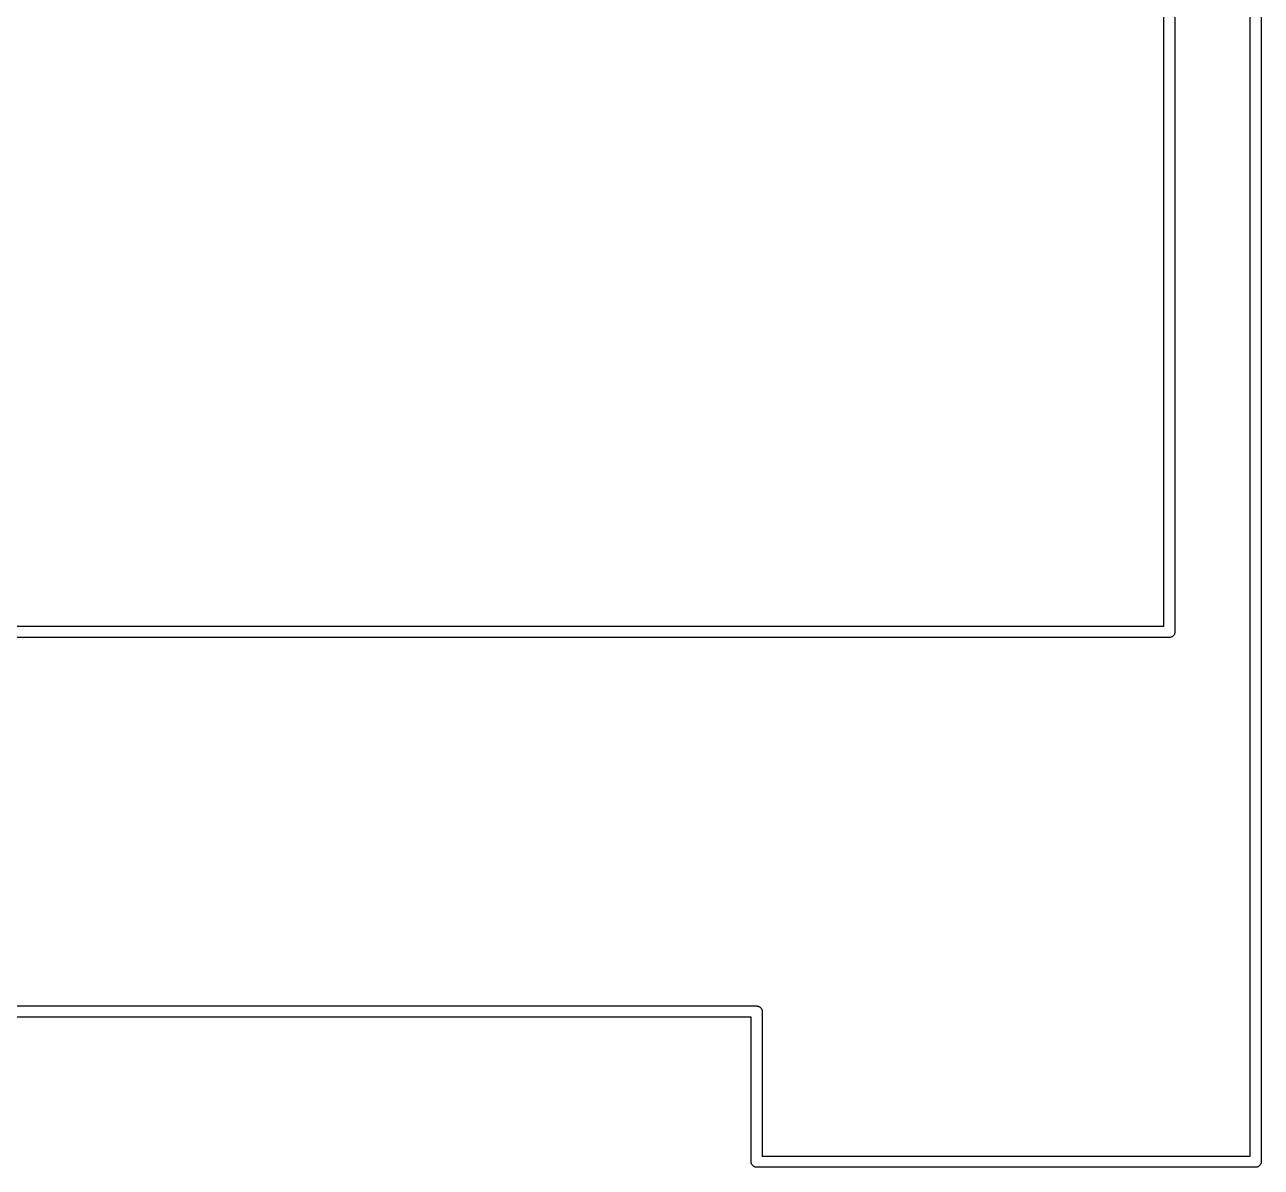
# Model space of a CAD drawing. Extents: x 86 to 333, y -237 to -29.
# Drawn here: x 222.25 to 238.72, y -66.94 to -51.71 of the extents above; entities that cross this region are included whole.
import ezdxf

# ---------------------------------------------------------------- set-up
doc = ezdxf.new("R2010")
doc.units = 0
doc.header["$MEASUREMENT"] = 0
doc.layers.add('BLACK', color=7, linetype='CONTINUOUS')

msp = doc.modelspace()

# ---------------------------------------------------------------- linework, layer by layer
at = {"layer": 'Black'}
for p, q in [((238.575, -66.785), (238.575, -36.235)), ((238.725, -36.16), (238.725, -66.86)), ((237.425, -59.725), (237.425, -51.4)), ((237.575, -51.4), (237.575, -59.8)), ((212.575, -59.725), (237.425, -59.725)), ((237.572, -59.8192), (237.57, -59.8257)), ((237.574, -59.813), (237.572, -59.8192)), ((237.575, -59.8), (237.574, -59.8065)), ((237.574, -59.8065), (237.574, -59.813)), ((237.5, -59.875), (212.5, -59.875)), ((237.506, -59.8739), (237.5, -59.875)), ((237.513, -59.8739), (237.506, -59.8739)), ((237.519, -59.8716), (237.513, -59.8739)), ((237.526, -59.8705), (237.519, -59.8716)), ((237.531, -59.8672), (237.526, -59.8705)), ((237.537, -59.865), (237.531, -59.8672)), ((237.543, -59.8607), (237.537, -59.865)), ((237.548, -59.8575), (237.543, -59.8607)), ((237.552, -59.8524), (237.548, -59.8575)), ((237.557, -59.8482), (237.552, -59.8524)), ((237.561, -59.8425), (237.557, -59.8482)), ((237.565, -59.8375), (237.561, -59.8425)), ((237.567, -59.8313), (237.565, -59.8375)), ((237.57, -59.8257), (237.567, -59.8313)), ((218, -64.785), (232, -64.785)), ((232, -64.785), (232.006, -64.7861)), ((232.006, -64.7861), (232.013, -64.7861)), ((232.013, -64.7861), (232.019, -64.7884)), ((232.019, -64.7884), (232.026, -64.7895)), ((232.026, -64.7895), (232.031, -64.7928)), ((232.031, -64.7928), (232.037, -64.795)), ((232.037, -64.795), (232.043, -64.7993)), ((232.043, -64.7993), (232.048, -64.8025)), ((232.048, -64.8025), (232.052, -64.8076)), ((232.052, -64.8076), (232.057, -64.8118)), ((232.057, -64.8118), (232.061, -64.8175)), ((232.061, -64.8175), (232.065, -64.8225)), ((232.065, -64.8225), (232.067, -64.8287)), ((232.067, -64.8287), (232.07, -64.8343)), ((232.07, -64.8343), (232.072, -64.8408)), ((232.072, -64.8408), (232.074, -64.847)), ((232.074, -64.847), (232.074, -64.8535)), ((232.074, -64.8535), (232.075, -64.86)), ((232.075, -64.86), (232.075, -66.785)), ((231.925, -64.935), (218.075, -64.935)), ((231.925, -66.86), (231.925, -64.935)), ((231.926, -66.8665), (231.925, -66.86)), ((231.926, -66.873), (231.926, -66.8665)), ((231.928, -66.8792), (231.926, -66.873)), ((231.93, -66.8857), (231.928, -66.8792)), ((231.933, -66.8913), (231.93, -66.8857)), ((231.935, -66.8975), (231.933, -66.8913)), ((231.939, -66.9025), (231.935, -66.8975)), ((231.943, -66.9082), (231.939, -66.9025)), ((232.075, -66.785), (238.575, -66.785)), ((238.711, -66.9025), (238.707, -66.9082)), ((238.715, -66.8975), (238.711, -66.9025)), ((238.717, -66.8913), (238.715, -66.8975)), ((238.72, -66.8857), (238.717, -66.8913)), ((238.722, -66.8792), (238.72, -66.8857)), ((238.724, -66.873), (238.722, -66.8792)), ((238.725, -66.86), (238.724, -66.8665)), ((238.724, -66.8665), (238.724, -66.873)), ((231.948, -66.9124), (231.943, -66.9082)), ((231.952, -66.9175), (231.948, -66.9124)), ((231.957, -66.9207), (231.952, -66.9175)), ((231.962, -66.925), (231.957, -66.9207)), ((231.969, -66.9272), (231.962, -66.925)), ((231.974, -66.9305), (231.969, -66.9272)), ((231.981, -66.9316), (231.974, -66.9305)), ((231.987, -66.9339), (231.981, -66.9316)), ((231.994, -66.9339), (231.987, -66.9339)), ((232, -66.935), (231.994, -66.9339)), ((238.65, -66.935), (232, -66.935)), ((238.656, -66.9339), (238.65, -66.935)), ((238.663, -66.9339), (238.656, -66.9339)), ((238.669, -66.9316), (238.663, -66.9339)), ((238.676, -66.9305), (238.669, -66.9316)), ((238.681, -66.9272), (238.676, -66.9305)), ((238.688, -66.925), (238.681, -66.9272)), ((238.693, -66.9207), (238.688, -66.925)), ((238.698, -66.9175), (238.693, -66.9207)), ((238.702, -66.9124), (238.698, -66.9175)), ((238.707, -66.9082), (238.702, -66.9124))]:
    msp.add_line(p, q, dxfattribs=at)

doc.saveas('drawing.dxf')
